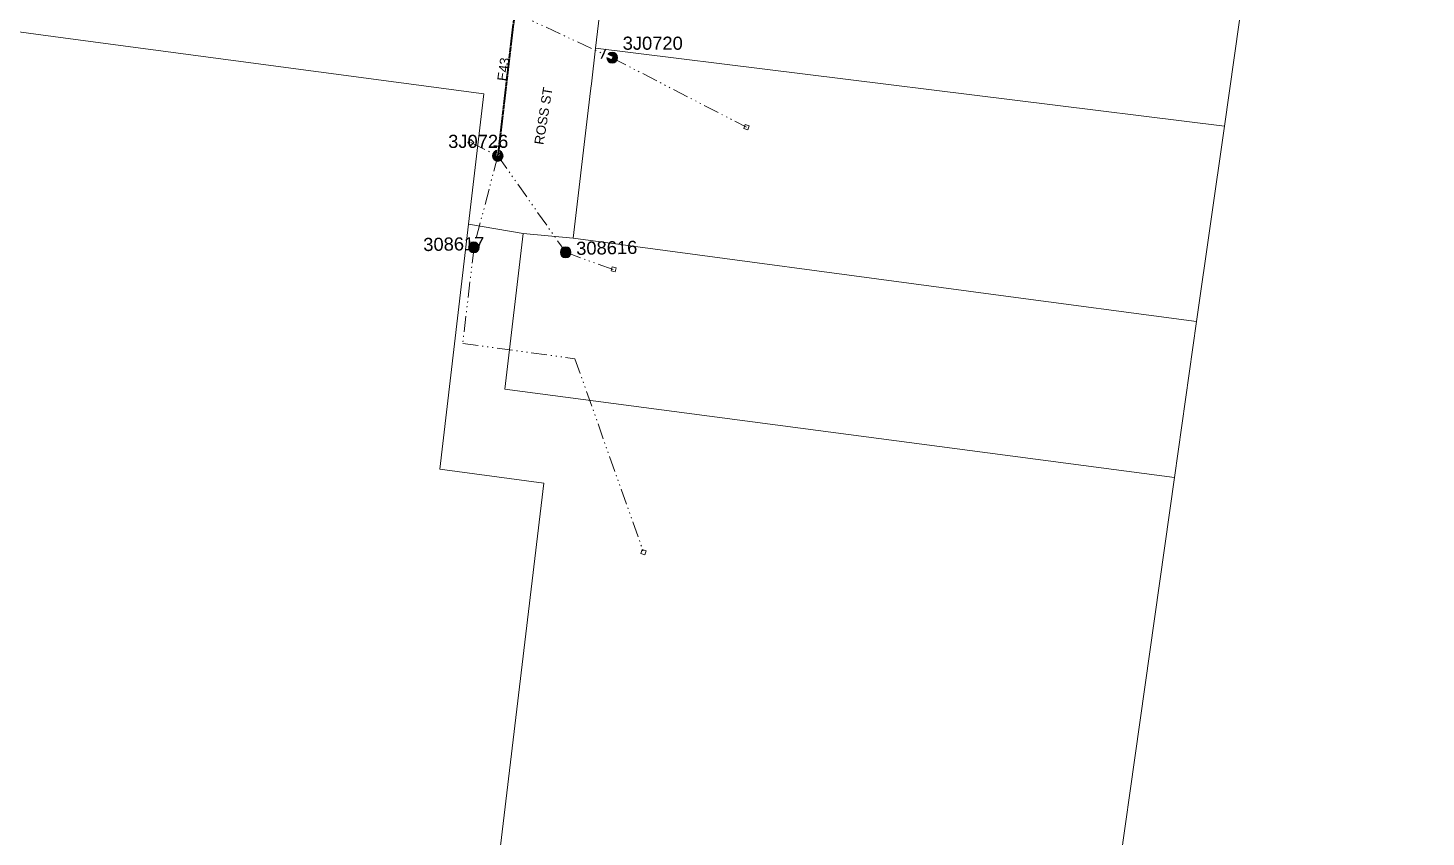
# Model space of a CAD drawing. Header units: metres. Extents: x 244561 to 254068, y 6159332 to 6162744.
# Drawn here: x 251295 to 251561.6, y 6160989.8 to 6161144 of the extents above; entities that cross this region are included whole.
import ezdxf
from ezdxf.enums import TextEntityAlignment as Align

# ---------------------------------------------------------------- set-up
doc = ezdxf.new("R2010")
doc.units = ezdxf.units.M
doc.linetypes.add('Cable Exist OH', pattern=[1, 1, 0])
doc.linetypes.add('PHANTOMX2', pattern=[6.6, 3, -0.75, 0.2, -0.75, 0.2, -0.75, 0.2, -0.75])
doc.layers.get('0').update_dxf_attribs({"color": 6})
for name, color, linetype, lineweight in [('_User_LV_Exist', 5, 'Continuous', 35), ('Cadastre Developer_SP_NEW', 92, 'Continuous', 15), ('Cadastre Land Parcels_SP_EXT', 118, 'Continuous', 15), ('Cadastre Roads_SP_EXT', 218, 'Continuous', 15), ('Mains_LV_EXT', 163, 'Continuous', 25), ('Services_SP_EXT', 42, 'PHANTOMX2', 20)]:
    doc.layers.add(name, color=color, linetype=linetype, lineweight=lineweight)
doc.layers.add('SupportsOH_SP_TR_HV_LV_SL_EXT', color=7, linetype='Continuous')
doc.styles.add('POLE_LABEL', font='arial.ttf', dxfattribs={"height": 2})
doc.styles.get("Standard").update_dxf_attribs({"font": 'arial.ttf'})

# ---------------------------------------------------------------- blocks, each defined once
blk = doc.blocks.new('CCP_EXT')
blk.add_wipeout([(0, 0.57), (0.57, 0), (0, -0.57), (-0.57, 0)])
blk.add_lwpolyline([(-0.57, 0), (0, 0.57), (0.57, 0), (0, -0.57), (-0.57, 0)])
at = {"flags": 1}
blk.add_attdef('Z', (0, 0), '', height=0.2, dxfattribs=at)
at = {"flags": 9}
for tag, p in [('CCP_TYPE', (0, 0)), ('CONSTRUCTED_VOLTAGE', (0, -0.2)), ('OPERATING_VOLTAGE', (0, -0.6)), ('ORIENTATION', (0, -0.8)), ('OWNED_BY', (0, -1)), ('STATE', (0, -1.8)), ('NO_PHASES', (0, -0.4)), ('USAGE', (0, -1.2)), ('LEGEND', (0, -1.4)), ('LIFE_SUPPORT', (0, -1.6)), ('NOTES', (0, -2))]:
    blk.add_attdef(tag, text='', height=0.2, dxfattribs=at).set_placement(p, align=Align.MIDDLE_LEFT)
blk = doc.blocks.new('POLE_EXT')
blk.add_hatch(color=256).paths.add_polyline_path([(-1, 0, 1), (1, 0, 1)])
blk.add_lwpolyline([(-1, 0, 1), (1, 0, 1)], format="xyb", close=True)
at = {"flags": 8}
blk.add_attdef('pNumber', text='', height=2, dxfattribs=at).set_placement((2.5, 2.5), align=Align.MIDDLE_CENTER)
at = {"style": 'POLE_LABEL', "flags": 9}
for tag, p in [('STRUCTURE_PLANT_NUMBER', (1.35, 0.03)), ('STREET_CODE', (1.35, -0.2))]:
    blk.add_attdef(tag, text='', height=0.2, dxfattribs=at).set_placement(p, align=Align.MIDDLE_LEFT)
at = {"flags": 9}
for tag, p in [('OWNED_BY', (1.35, -0.4)), ('SPECIAL_USE', (1.35, -0.8)), ('STATE', (1.35, -1)), ('cLV', (1.35, -1.4)), ('hDepth', (1.35, -1.6)), ('hDia', (1.35, -1.8)), ('cHV', (1.35, -2)), ('PARENT', (1.35, -0.6)), ('USAGE', (1.35, -1.2)), ('LBRACKET', (1.35, -2.2)), ('LExisting', (1.35, -2.4)), ('LANTNUMBER', (1.35, -2.6)), ('cLinedev', (1.35, -3.4)), ('pExisting', (1.35, -3.8)), ('pFooting', (1.35, -4.4)), ('pNew', (1.35, -4.6)), ('pRelocate', (1.35, -5)), ('pRemove', (1.35, -5.2)), ('pReplace', (1.35, -5.4)), ('LOther', (1.35, -2.8)), ('LRemove', (1.35, -3)), ('LEGEND', (1.35, -3.2)), ('LOCATION', (1.35, -3.6)), ('PFNUMBER', (1.35, -4)), ('NEWPFNUMBER', (1.35, -4.2)), ('pStay', (1.35, -5.6)), ('pType', (1.35, -5.8)), ('cspan', (1.35, -6)), ('STREETNAME', (1.35, -6.2)), ('SUBURB', (1.35, -6.4)), ('OPERATED_BY', (1.36, -7.01)), ('NOTES', (1.35, -6.6)), ('MAINTAINED_BY', (1.36, -6.81))]:
    blk.add_attdef(tag, text='', height=0.2, dxfattribs=at).set_placement(p, align=Align.MIDDLE_LEFT)
at = {"flags": 1}
blk.add_attdef('Z', (1.35, -7.33), '', height=0.2, dxfattribs=at)
blk = doc.blocks.new('End Shackle_EXT')
blk.add_wipeout([(0, 0.25), (1.81, 0.25), (1.82, -0.25), (0, -0.25)])
blk.add_line((1.81, -1), (1.81, 1))
at = {"flags": 1}
blk.add_attdef('Z', (0, 0), '', height=0.2, dxfattribs=at)
at = {"flags": 9}
for tag, p in [('CONNECTOR_TYPE', (0, 0)), ('CONSTRUCTED_VOLTAGE', (0, -0.2)), ('OPERATING_VOLTAGE', (0, -0.6)), ('ORIENTATION', (0, -0.8)), ('OWNED_BY', (0, -1)), ('STATE', (0, -1.2)), ('NO_PHASES', (0, -0.4)), ('USAGE', (0, -1.4)), ('NOTES', (0, -1.6))]:
    blk.add_attdef(tag, text='', height=0.2, dxfattribs=at).set_placement(p, align=Align.MIDDLE_LEFT)

msp = doc.modelspace()

# ---------------------------------------------------------------- linework, layer by layer
at = {"layer": 'Cadastre Developer_SP_NEW', "linetype": 'Continuous'}
msp.add_lwpolyline([(251822.109, 6161293.5329), (251775.7675, 6161300.5408), (251753.0187, 6161303.109), (251556.8043, 6161330.9491), (251553.8782, 6161331.3649), (251552.3107, 6161331.5863), (251545.8176, 6161285.0721), (251537.0766, 6161223.3185), (251532.5075, 6161191.0407), (251527.911, 6161158.5652), (251523.1691, 6161125.2578), (251517.8855, 6161088.0367), (251513.6773, 6161058.3341), (251495.7917, 6160932.0952), (251496.5743, 6160931.9829), (251685.6252, 6160904.7979), (251705.6622, 6160901.8961), (251764.8923, 6160893.318), (251822.109, 6161293.5329)], close=True, dxfattribs=at)
at = {"layer": 'Cadastre Land Parcels_SP_EXT', "linetype": 'Continuous'}
for points in [[(251822.109, 6161293.5329), (251775.7675, 6161300.5408), (251753.0187, 6161303.109), (251556.8043, 6161330.9491), (251553.8782, 6161331.3649), (251552.3107, 6161331.5863), (251545.8176, 6161285.0721), (251537.0766, 6161223.3185), (251532.5075, 6161191.0407), (251527.911, 6161158.5652), (251523.1691, 6161125.2578), (251517.8855, 6161088.0367), (251513.6773, 6161058.3341), (251495.7917, 6160932.0952), (251496.5743, 6160931.9829), (251685.6252, 6160904.7979), (251705.6622, 6160901.8961), (251764.8923, 6160893.318), (251822.109, 6161293.5329)], [(251527.911, 6161158.5652), (251407.2285, 6161173.5398), (251404.9104, 6161153.9876), (251403.284, 6161140.1621), (251523.1691, 6161125.2578), (251527.911, 6161158.5652)], [(251393.3918, 6161057.2506), (251373.5709, 6161059.8979), (251379.0619, 6161106.5764), (251381.9825, 6161131.4121), (251302.2176, 6161142.0375), (251292.7849, 6161143.3387), (251270.1529, 6160965.6829), (251288.4117, 6160962.9649), (251380.4758, 6160949.2598), (251393.3918, 6161057.2506)], [(251523.1691, 6161125.2578), (251403.284, 6161140.1621), (251402.4806, 6161133.3307), (251402.3883, 6161132.5432), (251401.888, 6161128.2874), (251399.0207, 6161103.9119), (251480.5476, 6161093.0236), (251517.8855, 6161088.0367), (251523.1691, 6161125.2578)], [(251513.6773, 6161058.3341), (251385.953, 6161075.1248), (251389.4532, 6161104.8184), (251379.0619, 6161106.5764), (251373.5709, 6161059.8979), (251393.3918, 6161057.2506), (251380.4758, 6160949.2598), (251381.5581, 6160949.0979), (251404.354, 6160945.7058), (251495.7917, 6160932.0952), (251513.6773, 6161058.3341)], [(251517.8855, 6161088.0367), (251480.5476, 6161093.0236), (251399.0207, 6161103.9119), (251389.4532, 6161104.8184), (251385.953, 6161075.1248), (251513.6773, 6161058.3341), (251517.8855, 6161088.0367)]]:
    msp.add_lwpolyline(points, close=True, dxfattribs=at)
at = {"layer": 'Services_SP_EXT'}
for points in [[(251387.8386, 6161146.9091), (251406.4016, 6161138.2688)], [(251384.6242, 6161119.6271), (251380.0687, 6161102.1642)]]:
    msp.add_lwpolyline(points, dxfattribs=at)

# ---------------------------------------------------------------- block references
at = {"layer": 'SupportsOH_SP_TR_HV_LV_SL_EXT'}
ref = msp.add_blockref('POLE_EXT', (251406.4467, 6161138.3383), dxfattribs=at)
ref.add_attrib('ASSET_NUM', '3J0720', dxfattribs={"layer": '0', "height": 2.5, "style": 'POLE_LABEL'}).set_placement((251408.4467, 6161139.0883), align=Align.BOTTOM_LEFT)
ref = msp.add_blockref('POLE_EXT', (251380.0674, 6161102.1641), dxfattribs=at)
ref.add_attrib('ASSET_NUM', '308617', dxfattribs={"layer": '0', "height": 2.5, "rotation": 1, "style": 'POLE_LABEL'}).set_placement((251382.0674, 6161102.9141), align=Align.MIDDLE_RIGHT)
ref = msp.add_blockref('POLE_EXT', (251397.5773, 6161101.2338), dxfattribs=at)
ref.add_attrib('ASSET_NUM', '308616', dxfattribs={"layer": '0', "height": 2.5, "rotation": 1, "style": 'POLE_LABEL'}).set_placement((251399.5773, 6161101.9838), align=Align.MIDDLE_LEFT)

# ---------------------------------------------------------------- texts
at = {"layer": 'Cadastre Roads_SP_EXT'}
msp.add_text('ROSS ST', height=1.8, rotation=80.938202, dxfattribs=at).set_placement((251393.3405, 6161121.6355))
at = {"layer": 'Mains_LV_EXT'}
msp.add_text('E43', height=1.8, rotation=82.182765, dxfattribs=at).set_placement((251386.2892, 6161133.7767))

# ---------------------------------------------------------------- next in the draw order: block references
at = {"layer": 'Services_SP_EXT'}
for p, rotation in [((251432.0309, 6161125.087), 206.3125313650461), ((251406.7091, 6161097.98), 301.2678696262199), ((251412.4045, 6161044.0976), 205.5526600322191)]:
    msp.add_blockref('CCP_EXT', p, dxfattribs=dict(at, rotation=rotation))
msp.add_blockref('CCP_EXT', (251379.4788, 6161122.15), dxfattribs=at)

# ---------------------------------------------------------------- next in the draw order: linework, layer by layer
at = {"layer": 'Cadastre Developer_SP_NEW', "linetype": 'Continuous'}
for points in [[(251513.6773, 6161058.3341), (251385.953, 6161075.1248), (251389.4532, 6161104.8184), (251379.0619, 6161106.5764), (251373.5709, 6161059.8979), (251393.3918, 6161057.2506), (251380.4758, 6160949.2598), (251381.5581, 6160949.0979), (251404.354, 6160945.7058), (251495.7917, 6160932.0952), (251513.6773, 6161058.3341)], [(251517.8855, 6161088.0367), (251480.5476, 6161093.0236), (251399.0207, 6161103.9119), (251389.4532, 6161104.8184), (251385.953, 6161075.1248), (251513.6773, 6161058.3341), (251517.8855, 6161088.0367)]]:
    msp.add_lwpolyline(points, close=True, dxfattribs=at)
at = {"layer": 'Services_SP_EXT'}
for points in [[(251406.4016, 6161138.3212), (251432.0309, 6161125.087)], [(251379.4788, 6161122.15), (251384.6241, 6161119.6271)], [(251384.6242, 6161119.6271), (251397.5773, 6161101.2339), (251406.6781, 6161097.9255)], [(251380.0989, 6161102.1642), (251377.9389, 6161083.838), (251399.3313, 6161080.9498), (251412.4046, 6161044.0975)]]:
    msp.add_lwpolyline(points, dxfattribs=at)

# ---------------------------------------------------------------- next in the draw order: block references
at = {"layer": 'SupportsOH_SP_TR_HV_LV_SL_EXT'}
ref = msp.add_blockref('POLE_EXT', (251384.6242, 6161119.6272), dxfattribs=at)
ref.add_attrib('ASSET_NUM', '3J0726', dxfattribs={"layer": '0', "height": 2.5, "style": 'POLE_LABEL'}).set_placement((251386.6242, 6161120.3772), align=Align.BOTTOM_RIGHT)

# ---------------------------------------------------------------- next in the draw order: block references
at = {"layer": 'Mains_LV_EXT'}
for p, rotation in [((251406.4016, 6161138.2688), 155.0401796403237), ((251384.6242, 6161119.6272), 82.18272519973614)]:
    msp.add_blockref('End Shackle_EXT', p, dxfattribs=dict(at, rotation=rotation))

# ---------------------------------------------------------------- next in the draw order: linework, layer by layer
at = {"layer": '_User_LV_Exist', "linetype": 'Cable Exist OH'}
msp.add_lwpolyline([(251387.8385, 6161146.9091), (251384.6242, 6161119.6272)], dxfattribs=at)
at = {"layer": 'Cadastre Developer_SP_NEW', "linetype": 'Continuous'}
for points in [[(251527.911, 6161158.5652), (251407.2285, 6161173.5398), (251404.9104, 6161153.9876), (251403.284, 6161140.1621), (251523.1691, 6161125.2578), (251527.911, 6161158.5652)], [(251393.3918, 6161057.2506), (251373.5709, 6161059.8979), (251379.0619, 6161106.5764), (251381.9825, 6161131.4121), (251302.2176, 6161142.0375), (251292.7849, 6161143.3387), (251270.1529, 6160965.6829), (251288.4117, 6160962.9649), (251380.4758, 6160949.2598), (251393.3918, 6161057.2506)], [(251523.1691, 6161125.2578), (251403.284, 6161140.1621), (251402.4806, 6161133.3307), (251402.3883, 6161132.5432), (251401.888, 6161128.2874), (251399.0207, 6161103.9119), (251480.5476, 6161093.0236), (251517.8855, 6161088.0367), (251523.1691, 6161125.2578)]]:
    msp.add_lwpolyline(points, close=True, dxfattribs=at)
at = {"layer": 'Mains_LV_EXT', "linetype": 'Cable Exist OH'}
msp.add_lwpolyline([(251387.8385, 6161146.9091), (251384.6242, 6161119.6272)], dxfattribs=at)

doc.saveas('drawing.dxf')
